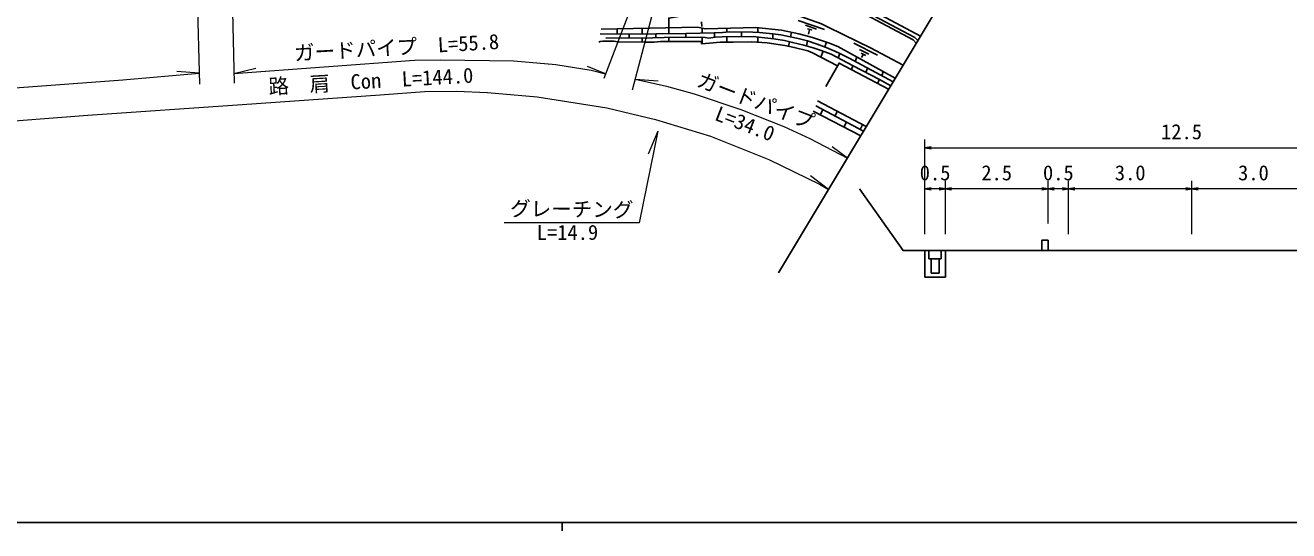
# Model space of a CAD drawing. Units: millimetres at full size, sheet at 1:1000, with parts at other scales. Extents: x 40000 to 680000, y 20000 to 380000.
# Drawn here: x 202626 to 356422, y 204000 to 265528 of the extents above; entities that cross this region are included whole.
import ezdxf
from ezdxf.enums import TextEntityAlignment as Align

# ---------------------------------------------------------------- set-up
doc = ezdxf.new("R2010")
doc.units = ezdxf.units.MM
doc.header["$LTSCALE"] = 1000
for name, color, linetype, lineweight in [('M-BGD', 7, 'Continuous', 25), ('M-BMK-OTRS', 5, 'Continuous', 25), ('M-STR-HTXT', 7, 'Continuous', 13), ('M-TTL-BAND', 7, 'Continuous', 25)]:
    doc.layers.add(name, color=color, linetype=linetype, lineweight=lineweight)
doc.styles.add('ＭＳ ゴシック', font='')
doc.styles.get('ＭＳ ゴシック').set_extended_font_data('MS Gothic')

# ---------------------------------------------------------------- blocks, each defined once
blk = doc.blocks.new('open_arrow')
at = {"color": 0, "linetype": 'Continuous', "lineweight": -2}
blk.add_lwpolyline([(7.5, 1.25), (0, 0), (7.5, -1.25)], dxfattribs=at)

msp = doc.modelspace()

# ---------------------------------------------------------------- linework, layer by layer
at = {"layer": 'M-BGD'}
for p, q in [((304375, 268053), (311599, 264208)), ((296714, 266122), (299925, 265014)), ((274665, 265086), (274662, 264468)), ((277718, 265150), (277718, 264478)), ((280976, 265217), (280976, 264510)), ((283018, 264529), (283016, 264063)), ((284945, 265950), (284968, 265396)), ((285002, 265174), (285002, 264583)), ((286539, 264626), (286536, 264074)), ((288005, 265157), (288005, 264693)), ((289816, 264700), (289814, 264141)), ((291792, 265220), (291792, 264647)), ((295890, 264670), (295784, 264121)), ((297603, 265522), (298943, 265072)), ((276127, 264461), (276125, 263977)), ((277718, 263992), (277718, 263469)), ((279401, 264495), (279399, 264012)), ((280976, 264040), (280976, 263553)), ((285002, 264066), (285002, 263270)), ((288005, 264136), (288005, 263468)), ((291792, 264092), (291792, 263461)), ((293639, 264469), (293636, 263882)), ((295643, 263528), (295536, 262977)), ((297846, 263640), (297723, 263006)), ((300164, 263454), (299956, 262889)), ((303474, 263336), (306353, 261871)), ((299748, 262373), (299483, 261651)), ((301762, 262092), (301564, 261554)), ((303852, 261655), (303659, 261127)), ((304165, 262572), (305327, 261997)), ((304364, 262143), (304929, 261850)), ((304646, 261997), (304437, 261620)), ((303376, 260594), (303205, 260126)), ((305157, 260316), (304959, 259776)), ((306600, 258927), (306357, 258464)), ((307065, 259895), (306879, 259386)), ((298856, 255707), (304656, 252632)), ((299080, 256334), (304992, 253192)), ((298527, 255064), (304327, 252083)), ((299394, 254619), (299726, 255245)), ((301170, 254480), (301478, 255059)), ((302277, 253137), (302590, 253727)), ((304241, 252852), (304548, 253428)), ((326353, 238105), (326353, 239385)), ((326353, 239385), (327129, 239385)), ((327129, 239385), (327129, 238105)), ((312129, 234855), (312129, 238105)), ((312629, 237105), (312629, 238105)), ((314129, 237105), (312629, 237105)), ((312879, 235355), (312879, 237105)), ((313879, 235355), (313879, 237105)), ((314129, 237105), (314129, 238105)), ((314629, 238105), (314629, 234855)), ((327129, 238105), (326353, 238105)), ((313879, 235355), (312879, 235355)), ((314629, 234855), (312129, 234855))]:
    msp.add_line(p, q, dxfattribs=at)
for points in [[(280976, 265217), (280962, 266404), (287267, 267495), (290386, 267406), (293598, 267340), (294957, 267317), (299547, 265714), (300193, 265381), (302247, 264353), (305501, 262794), (309472, 260662)], [(304298, 267158), (310686, 263765), (311089, 263358)], [(304464, 267466), (310898, 264049), (311275, 263668)], [(308259, 258639), (302919, 261527), (301762, 262092), (301157, 262358), (299899, 262914), (298897, 263281), (297846, 263640), (296717, 263914), (295717, 264136), (294613, 264350), (293639, 264469), (291988, 264632), (291175, 264693), (288312, 264709), (287517, 264666), (286464, 264623), (283018, 264529), (279401, 264495), (276083, 264461), (272587, 264478)], [(272743, 265046), (284483, 265291), (285374, 265090), (291545, 265246), (294664, 264912), (296805, 264489), (298454, 264043), (300392, 263375), (301532, 262927), (308532, 259094)], [(297857, 265095), (298343, 264956), (298100, 265025), (297950, 264425)], [(301511, 260610), (298456, 262178), (297904, 262433), (296224, 262837), (295075, 263071), (292923, 263372), (291031, 263521), (288777, 263478), (287201, 263457), (285925, 263351), (284947, 263266), (284940, 263541), (281809, 263563), (279943, 263541), (279569, 263530), (279160, 263486), (278091, 263464), (274764, 263512), (274274, 263582), (273574, 263602), (272945, 263592), (272615, 263572), (272425, 263472)], [(273307, 263952), (278975, 264003), (280377, 264033), (284849, 264084), (285367, 264023), (285814, 263962), (286596, 264084), (287439, 264134), (291293, 264145), (291862, 264085), (292664, 263983), (293741, 263871), (295043, 263658), (296024, 263445), (297409, 263095), (298541, 262777), (299501, 262468), (300732, 261995), (303384, 260590), (306600, 258927), (307977, 258168)], [(300072, 258056), (301689, 260925), (307723, 257745)], [(377984, 231349), (374629, 238105), (309477, 238105), (304175, 245599)]]:
    msp.add_lwpolyline(points, dxfattribs=at)
at = {"layer": 'M-BMK-OTRS'}
msp.add_line((294321, 235402), (342836, 316287), dxfattribs=at)
at = {"layer": 'M-STR-HTXT'}
for p, q in [((227477, 283117), (228061, 258461)), ((223172, 282723), (223825, 258374)), ((281071, 279975), (273053, 259041)), ((276534, 257665), (282374, 279905)), ((228033, 259675), (230695, 260300)), ((273267, 259601), (271069, 260495)), ((223789, 259716), (221081, 259896)), ((276870, 258947), (279681, 258780)), ((279614, 252654), (277355, 241492)), ((279614, 252654), (278432, 249826)), ((302694, 249361), (300853, 250738)), ((312129, 240105), (312129, 251605)), ((312129, 250605), (374629, 250605)), ((300397, 245531), (298194, 247208)), ((312129, 240105), (312129, 246605)), ((314629, 240105), (314629, 246605)), ((314629, 240105), (314629, 246605)), ((327129, 241385), (327129, 246605)), ((327129, 241385), (327129, 246605)), ((329629, 240105), (329629, 246605)), ((329629, 240105), (329629, 246605)), ((344629, 240105), (344629, 246605)), ((344629, 240105), (344629, 246605)), ((314629, 245605), (312129, 245605)), ((327129, 245605), (314629, 245605)), ((329629, 245605), (327129, 245605)), ((344629, 245605), (329629, 245605)), ((359629, 245605), (344629, 245605)), ((277355, 241492), (260927, 241469))]:
    msp.add_line(p, q, dxfattribs=at)
for points in [[(228033, 259675), (250017, 261300), (253176, 261339), (262083, 261204), (267202, 260743), (271491, 260054), (273267, 259601)], [(78390, 249104), (147735, 253935), (214496, 258871), (223789, 259716)], [(276870, 258947), (280700, 258105), (284067, 257184), (289730, 255287), (294969, 253186), (298132, 251765), (302694, 249361)], [(184964, 252651), (210259, 254596), (229034, 255875), (245841, 257078), (251225, 257450), (255114, 257506), (258874, 257358), (264949, 256821), (273437, 255468), (279351, 254058), (286019, 252041), (293155, 249186), (299306, 246186), (300397, 245531)]]:
    msp.add_lwpolyline(points, dxfattribs=at)
at = {"layer": 'M-TTL-BAND'}
for p, q in [((40000, 205000), (579000, 205000)), ((268000, 205000), (268000, 204000))]:
    msp.add_line(p, q, dxfattribs=at)

# ---------------------------------------------------------------- block references
at = {"layer": 'M-STR-HTXT', "xscale": 100, "yscale": 100}
for p in [(312129, 250605), (312129, 245605), (314629, 245605), (327129, 245605), (329629, 245605), (344629, 245605)]:
    msp.add_blockref('open_arrow', p, dxfattribs=at)
at = {"layer": 'M-STR-HTXT', "xscale": 100, "yscale": 100, "rotation": 180}
for p in [(314629, 245605), (327129, 245605), (329629, 245605), (344629, 245605)]:
    msp.add_blockref('open_arrow', p, dxfattribs=at)

# ---------------------------------------------------------------- texts
at = {"layer": 'M-STR-HTXT', "style": 'ＭＳ ゴシック'}
for s, rotation, p in [('ガードパイプ\u3000L=55.8', 3.292, (247911, 261386)), ('路\u3000肩\u3000Con\u3000L=144.0', 3.252, (244778, 257293)), ('ガードパイプ', 339.003, (291027, 254976)), ('L=34.0', 339.003, (289712, 252180)), ('グレーチング', 359.369, (269129, 241685))]:
    msp.add_text(s, height=1833, rotation=rotation, dxfattribs=at).set_placement(p, align=Align.BOTTOM_CENTER)
for s, p in [('12.5', (340879, 251105)), ('0.5', (311504, 246105)), ('2.5', (319004, 246105)), ('0.5', (326504, 246105)), ('3.0', (335254, 246105)), ('3.0', (350254, 246105))]:
    msp.add_text(s, height=1833, dxfattribs=at).set_placement(p, align=Align.BOTTOM_LEFT)
msp.add_text('L=14.9', height=1833, rotation=0.08, dxfattribs=at).set_placement((264884, 241228), align=Align.TOP_LEFT)

doc.saveas('drawing.dxf')
